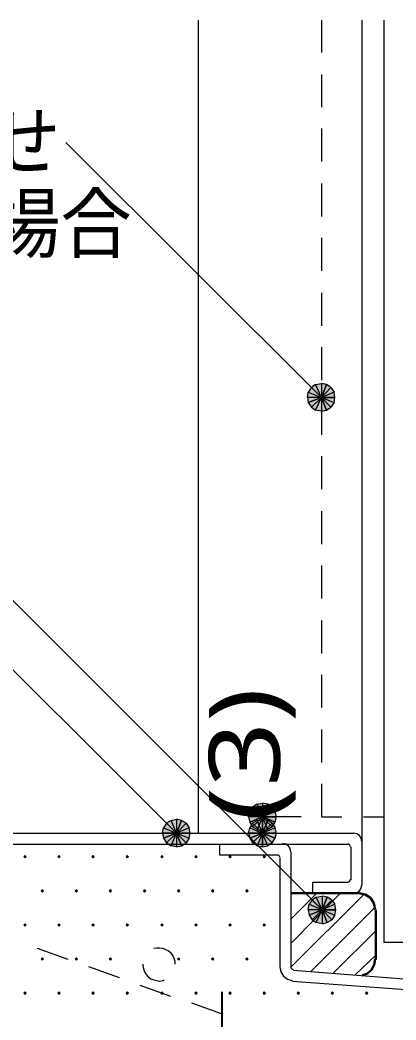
# Model space of a CAD drawing. Header units: millimetres. Extents: x 0 to 420, y 0 to 297.
# Drawn here: x 317.24 to 331, y 184.5 to 221.13 of the extents above; entities that cross this region are included whole.
import ezdxf
from ezdxf.enums import TextEntityAlignment as Align

# ---------------------------------------------------------------- set-up
doc = ezdxf.new("R2010")
doc.units = ezdxf.units.MM
doc.styles.add('kst32b', font='NotoSansJP-Variable.ttf')

msp = doc.modelspace()

# ---------------------------------------------------------------- hatches: boundary and pattern name
h = msp.add_hatch(color=7)
h.paths.add_polyline_path([(328.464, 207.772), (328.274, 207.814), (328.274, 207.306), (328.464, 207.772)])
h.paths.add_polyline_path([(328.274, 207.814), (328.274, 207.306), (328.062, 207.772), (328.274, 207.814)])
h.paths.add_polyline_path([(328.274, 207.306), (328.062, 207.772), (327.914, 207.666), (328.274, 207.306)])
h = msp.add_hatch(color=7)
h.paths.add_polyline_path([(328.761, 207.306), (328.739, 207.497), (328.274, 207.306), (328.761, 207.306)])
h.paths.add_polyline_path([(328.739, 207.497), (328.274, 207.306), (328.612, 207.666), (328.739, 207.497)])
h.paths.add_polyline_path([(328.274, 207.306), (328.612, 207.666), (328.464, 207.772), (328.274, 207.306)])
h = msp.add_hatch(color=7)
h.paths.add_polyline_path([(327.914, 207.666), (327.787, 207.497), (328.274, 207.306), (327.914, 207.666)])
h.paths.add_polyline_path([(327.787, 207.497), (328.274, 207.306), (327.766, 207.306), (327.787, 207.497)])
h.paths.add_polyline_path([(328.274, 207.306), (327.766, 207.306), (327.787, 207.116), (328.274, 207.306)])
for points in [[(327.787, 207.116), (327.914, 206.946), (328.274, 207.306), (327.787, 207.116)], [(326.58, 191.749), (326.623, 191.939), (326.115, 191.939), (326.58, 191.749)], [(322.495, 191.156), (322.601, 190.987), (322.961, 191.347), (322.495, 191.156)], [(326.58, 191.156), (326.623, 191.347), (326.115, 191.347), (326.58, 191.156)], [(317.415, 190.521), (317.394, 190.5), (317.373, 190.479), (317.394, 190.458), (317.415, 190.437), (317.437, 190.458), (317.458, 190.479), (317.437, 190.5), (317.415, 190.521)], [(318.664, 190.521), (318.643, 190.5), (318.622, 190.479), (318.643, 190.458), (318.664, 190.437), (318.685, 190.458), (318.707, 190.479), (318.685, 190.5), (318.664, 190.521)], [(319.913, 190.521), (319.892, 190.5), (319.871, 190.479), (319.892, 190.458), (319.913, 190.437), (319.934, 190.458), (319.955, 190.479), (319.934, 190.5), (319.913, 190.521)], [(321.162, 190.521), (321.141, 190.5), (321.12, 190.479), (321.141, 190.458), (321.162, 190.437), (321.183, 190.458), (321.204, 190.479), (321.183, 190.5), (321.162, 190.521)], [(322.432, 190.521), (322.411, 190.5), (322.389, 190.479), (322.411, 190.458), (322.432, 190.437), (322.453, 190.458), (322.474, 190.479), (322.453, 190.5), (322.432, 190.521)], [(323.681, 190.521), (323.659, 190.5), (323.638, 190.479), (323.659, 190.458), (323.681, 190.437), (323.702, 190.458), (323.723, 190.479), (323.702, 190.5), (323.681, 190.521)], [(324.929, 190.521), (324.908, 190.5), (324.887, 190.479), (324.908, 190.458), (324.929, 190.437), (324.951, 190.458), (324.972, 190.479), (324.951, 190.5), (324.929, 190.521)], [(326.178, 190.521), (326.157, 190.5), (326.136, 190.479), (326.157, 190.458), (326.178, 190.437), (326.2, 190.458), (326.221, 190.479), (326.2, 190.5), (326.178, 190.521)], [(318.05, 189.272), (318.029, 189.251), (318.008, 189.23), (318.029, 189.209), (318.05, 189.188), (318.071, 189.209), (318.093, 189.23), (318.071, 189.251), (318.05, 189.272)], [(319.299, 189.272), (319.278, 189.251), (319.257, 189.23), (319.278, 189.209), (319.299, 189.188), (319.32, 189.209), (319.341, 189.23), (319.32, 189.251), (319.299, 189.272)], [(320.548, 189.272), (320.527, 189.251), (320.506, 189.23), (320.527, 189.209), (320.548, 189.188), (320.569, 189.209), (320.59, 189.23), (320.569, 189.251), (320.548, 189.272)], [(321.797, 189.272), (321.776, 189.251), (321.754, 189.23), (321.776, 189.209), (321.797, 189.188), (321.818, 189.209), (321.839, 189.23), (321.818, 189.251), (321.797, 189.272)], [(323.046, 189.272), (323.025, 189.251), (323.003, 189.23), (323.025, 189.209), (323.046, 189.188), (323.067, 189.209), (323.088, 189.23), (323.067, 189.251), (323.046, 189.272)], [(324.295, 189.272), (324.273, 189.251), (324.252, 189.23), (324.273, 189.209), (324.295, 189.188), (324.316, 189.209), (324.337, 189.23), (324.316, 189.251), (324.295, 189.272)], [(325.543, 189.272), (325.522, 189.251), (325.501, 189.23), (325.522, 189.209), (325.543, 189.188), (325.564, 189.209), (325.586, 189.23), (325.564, 189.251), (325.543, 189.272)], [(327.829, 188.341), (327.935, 188.172), (328.295, 188.531), (327.829, 188.341)], [(317.415, 188.023), (317.394, 188.002), (317.373, 187.981), (317.394, 187.96), (317.415, 187.939), (317.437, 187.96), (317.458, 187.981), (317.437, 188.002), (317.415, 188.023)], [(318.664, 188.023), (318.643, 188.002), (318.622, 187.981), (318.643, 187.96), (318.664, 187.939), (318.685, 187.96), (318.707, 187.981), (318.685, 188.002), (318.664, 188.023)], [(319.913, 188.023), (319.892, 188.002), (319.871, 187.981), (319.892, 187.96), (319.913, 187.939), (319.934, 187.96), (319.955, 187.981), (319.934, 188.002), (319.913, 188.023)], [(321.162, 188.023), (321.141, 188.002), (321.12, 187.981), (321.141, 187.96), (321.162, 187.939), (321.183, 187.96), (321.204, 187.981), (321.183, 188.002), (321.162, 188.023)], [(322.432, 188.023), (322.411, 188.002), (322.389, 187.981), (322.411, 187.96), (322.432, 187.939), (322.453, 187.96), (322.474, 187.981), (322.453, 188.002), (322.432, 188.023)], [(323.681, 188.023), (323.659, 188.002), (323.638, 187.981), (323.659, 187.96), (323.681, 187.939), (323.702, 187.96), (323.723, 187.981), (323.702, 188.002), (323.681, 188.023)], [(324.929, 188.023), (324.908, 188.002), (324.887, 187.981), (324.908, 187.96), (324.929, 187.939), (324.951, 187.96), (324.972, 187.981), (324.951, 188.002), (324.929, 188.023)], [(326.178, 188.023), (326.157, 188.002), (326.136, 187.981), (326.157, 187.96), (326.178, 187.939), (326.2, 187.96), (326.221, 187.981), (326.2, 188.002), (326.178, 188.023)], [(318.05, 186.775), (318.029, 186.754), (318.008, 186.732), (318.029, 186.711), (318.05, 186.69), (318.071, 186.711), (318.093, 186.732), (318.071, 186.754), (318.05, 186.775)], [(319.299, 186.775), (319.278, 186.754), (319.257, 186.732), (319.278, 186.711), (319.299, 186.69), (319.32, 186.711), (319.341, 186.732), (319.32, 186.754), (319.299, 186.775)], [(320.548, 186.775), (320.527, 186.754), (320.506, 186.732), (320.527, 186.711), (320.548, 186.69), (320.569, 186.711), (320.59, 186.732), (320.569, 186.754), (320.548, 186.775)], [(323.046, 186.775), (323.025, 186.754), (323.003, 186.732), (323.025, 186.711), (323.046, 186.69), (323.067, 186.711), (323.088, 186.732), (323.067, 186.754), (323.046, 186.775)], [(324.295, 186.775), (324.273, 186.754), (324.252, 186.732), (324.273, 186.711), (324.295, 186.69), (324.316, 186.711), (324.337, 186.732), (324.316, 186.754), (324.295, 186.775)], [(325.543, 186.775), (325.522, 186.754), (325.501, 186.732), (325.522, 186.711), (325.543, 186.69), (325.564, 186.711), (325.586, 186.732), (325.564, 186.754), (325.543, 186.775)], [(317.415, 185.526), (317.394, 185.505), (317.373, 185.483), (317.394, 185.462), (317.415, 185.441), (317.437, 185.462), (317.458, 185.483), (317.437, 185.505), (317.415, 185.526)], [(318.664, 185.526), (318.643, 185.505), (318.622, 185.483), (318.643, 185.462), (318.664, 185.441), (318.685, 185.462), (318.707, 185.483), (318.685, 185.505), (318.664, 185.526)], [(319.913, 185.526), (319.892, 185.505), (319.871, 185.483), (319.892, 185.462), (319.913, 185.441), (319.934, 185.462), (319.955, 185.483), (319.934, 185.505), (319.913, 185.526)], [(321.162, 185.526), (321.141, 185.505), (321.12, 185.483), (321.141, 185.462), (321.162, 185.441), (321.183, 185.462), (321.204, 185.483), (321.183, 185.505), (321.162, 185.526)], [(322.432, 185.526), (322.411, 185.505), (322.389, 185.483), (322.411, 185.462), (322.432, 185.441), (322.453, 185.462), (322.474, 185.483), (322.453, 185.505), (322.432, 185.526)], [(323.681, 185.526), (323.659, 185.505), (323.638, 185.483), (323.659, 185.462), (323.681, 185.441), (323.702, 185.462), (323.723, 185.483), (323.702, 185.505), (323.681, 185.526)], [(324.929, 185.526), (324.908, 185.505), (324.887, 185.483), (324.908, 185.462), (324.929, 185.441), (324.951, 185.462), (324.972, 185.483), (324.951, 185.505), (324.929, 185.526)], [(326.178, 185.526), (326.157, 185.505), (326.136, 185.483), (326.157, 185.462), (326.178, 185.441), (326.2, 185.462), (326.221, 185.483), (326.2, 185.505), (326.178, 185.526)], [(327.427, 185.526), (327.406, 185.505), (327.385, 185.483), (327.406, 185.462), (327.427, 185.441), (327.448, 185.462), (327.47, 185.483), (327.448, 185.505), (327.427, 185.526)], [(328.676, 185.526), (328.655, 185.505), (328.634, 185.483), (328.655, 185.462), (328.676, 185.441), (328.697, 185.462), (328.718, 185.483), (328.697, 185.505), (328.676, 185.526)], [(329.925, 185.526), (329.904, 185.505), (329.882, 185.483), (329.904, 185.462), (329.925, 185.441), (329.946, 185.462), (329.967, 185.483), (329.946, 185.505), (329.925, 185.526)]]:
    msp.add_hatch(color=7).paths.add_polyline_path(points)
h = msp.add_hatch(color=7)
h.paths.add_polyline_path([(327.914, 206.946), (328.062, 206.841), (328.274, 207.306), (327.914, 206.946)])
h.paths.add_polyline_path([(328.062, 206.841), (328.274, 207.306), (328.274, 206.798), (328.062, 206.841)])
h.paths.add_polyline_path([(328.274, 207.306), (328.274, 206.798), (328.464, 206.841), (328.274, 207.306)])
h = msp.add_hatch(color=7)
h.paths.add_polyline_path([(328.464, 206.841), (328.612, 206.946), (328.274, 207.306), (328.464, 206.841)])
h.paths.add_polyline_path([(328.612, 206.946), (328.274, 207.306), (328.739, 207.116), (328.612, 206.946)])
h.paths.add_polyline_path([(328.274, 207.306), (328.739, 207.116), (328.761, 207.306), (328.274, 207.306)])
h = msp.add_hatch(color=7)
h.paths.add_polyline_path([(326.305, 192.405), (326.115, 192.447), (326.115, 191.939), (326.305, 192.405)])
h.paths.add_polyline_path([(326.115, 192.447), (326.115, 191.939), (325.924, 192.405), (326.115, 192.447)])
h.paths.add_polyline_path([(326.115, 191.939), (325.924, 192.405), (325.755, 192.299), (326.115, 191.939)])
h = msp.add_hatch(color=7)
h.paths.add_polyline_path([(326.623, 191.939), (326.58, 192.13), (326.115, 191.939), (326.623, 191.939)])
h.paths.add_polyline_path([(326.58, 192.13), (326.115, 191.939), (326.475, 192.299), (326.58, 192.13)])
h.paths.add_polyline_path([(326.115, 191.939), (326.475, 192.299), (326.305, 192.405), (326.115, 191.939)])
h = msp.add_hatch(color=7)
h.paths.add_polyline_path([(325.755, 192.299), (325.649, 192.13), (326.115, 191.939), (325.755, 192.299)])
h.paths.add_polyline_path([(325.649, 192.13), (326.115, 191.939), (325.607, 191.939), (325.649, 192.13)])
h.paths.add_polyline_path([(326.115, 191.939), (325.607, 191.939), (325.649, 191.749), (326.115, 191.939)])
h = msp.add_hatch(color=7)
h.paths.add_polyline_path([(325.649, 191.749), (325.755, 191.579), (326.115, 191.939), (325.649, 191.749)])
h.paths.add_polyline_path([(325.755, 191.579), (326.115, 191.939), (325.924, 191.474), (325.755, 191.579)])
h.paths.add_polyline_path([(326.115, 191.939), (325.924, 191.474), (326.115, 191.431), (326.115, 191.939)])
h = msp.add_hatch(color=7)
h.paths.add_polyline_path([(326.115, 191.431), (326.305, 191.474), (326.115, 191.939), (326.115, 191.431)])
h.paths.add_polyline_path([(326.305, 191.474), (326.115, 191.939), (326.475, 191.579), (326.305, 191.474)])
h.paths.add_polyline_path([(326.115, 191.939), (326.475, 191.579), (326.58, 191.749), (326.115, 191.939)])
h = msp.add_hatch(color=7)
h.paths.add_polyline_path([(322.601, 191.706), (322.495, 191.537), (322.961, 191.347), (322.601, 191.706)])
h.paths.add_polyline_path([(322.495, 191.537), (322.961, 191.347), (322.453, 191.347), (322.495, 191.537)])
h.paths.add_polyline_path([(322.961, 191.347), (322.453, 191.347), (322.495, 191.156), (322.961, 191.347)])
h = msp.add_hatch(color=7)
h.paths.add_polyline_path([(323.152, 191.812), (322.961, 191.855), (322.961, 191.347), (323.152, 191.812)])
h.paths.add_polyline_path([(322.961, 191.855), (322.961, 191.347), (322.771, 191.812), (322.961, 191.855)])
h.paths.add_polyline_path([(322.961, 191.347), (322.771, 191.812), (322.601, 191.706), (322.961, 191.347)])
h = msp.add_hatch(color=7)
h.paths.add_polyline_path([(323.469, 191.347), (323.427, 191.537), (322.961, 191.347), (323.469, 191.347)])
h.paths.add_polyline_path([(323.427, 191.537), (322.961, 191.347), (323.321, 191.706), (323.427, 191.537)])
h.paths.add_polyline_path([(322.961, 191.347), (323.321, 191.706), (323.152, 191.812), (322.961, 191.347)])
h = msp.add_hatch(color=7)
h.paths.add_polyline_path([(325.755, 191.706), (325.649, 191.537), (326.115, 191.347), (325.755, 191.706)])
h.paths.add_polyline_path([(325.649, 191.537), (326.115, 191.347), (325.607, 191.347), (325.649, 191.537)])
h.paths.add_polyline_path([(326.115, 191.347), (325.607, 191.347), (325.649, 191.156), (326.115, 191.347)])
h = msp.add_hatch(color=7)
h.paths.add_polyline_path([(326.305, 191.812), (326.115, 191.855), (326.115, 191.347), (326.305, 191.812)])
h.paths.add_polyline_path([(326.115, 191.855), (326.115, 191.347), (325.924, 191.812), (326.115, 191.855)])
h.paths.add_polyline_path([(326.115, 191.347), (325.924, 191.812), (325.755, 191.706), (326.115, 191.347)])
h = msp.add_hatch(color=7)
h.paths.add_polyline_path([(326.623, 191.347), (326.58, 191.537), (326.115, 191.347), (326.623, 191.347)])
h.paths.add_polyline_path([(326.58, 191.537), (326.115, 191.347), (326.475, 191.706), (326.58, 191.537)])
h.paths.add_polyline_path([(326.115, 191.347), (326.475, 191.706), (326.305, 191.812), (326.115, 191.347)])
h = msp.add_hatch(color=7)
h.paths.add_polyline_path([(322.601, 190.987), (322.771, 190.881), (322.961, 191.347), (322.601, 190.987)])
h.paths.add_polyline_path([(322.771, 190.881), (322.961, 191.347), (322.961, 190.839), (322.771, 190.881)])
h.paths.add_polyline_path([(322.961, 191.347), (322.961, 190.839), (323.152, 190.881), (322.961, 191.347)])
h = msp.add_hatch(color=7)
h.paths.add_polyline_path([(323.152, 190.881), (323.321, 190.987), (322.961, 191.347), (323.152, 190.881)])
h.paths.add_polyline_path([(323.321, 190.987), (322.961, 191.347), (323.427, 191.156), (323.321, 190.987)])
h.paths.add_polyline_path([(322.961, 191.347), (323.427, 191.156), (323.469, 191.347), (322.961, 191.347)])
h = msp.add_hatch(color=7)
h.paths.add_polyline_path([(325.649, 191.156), (325.755, 190.987), (326.115, 191.347), (325.649, 191.156)])
h.paths.add_polyline_path([(325.755, 190.987), (326.115, 191.347), (325.924, 190.881), (325.755, 190.987)])
h.paths.add_polyline_path([(326.115, 191.347), (325.924, 190.881), (326.115, 190.839), (326.115, 191.347)])
h = msp.add_hatch(color=7)
h.paths.add_polyline_path([(326.115, 190.839), (326.305, 190.881), (326.115, 191.347), (326.115, 190.839)])
h.paths.add_polyline_path([(326.305, 190.881), (326.115, 191.347), (326.475, 190.987), (326.305, 190.881)])
h.paths.add_polyline_path([(326.115, 191.347), (326.475, 190.987), (326.58, 191.156), (326.115, 191.347)])
h = msp.add_hatch(color=7)
h.paths.add_polyline_path([(328.486, 188.997), (328.295, 189.039), (328.295, 188.531), (328.486, 188.997)])
h.paths.add_polyline_path([(328.295, 189.039), (328.295, 188.531), (328.083, 188.997), (328.295, 189.039)])
h.paths.add_polyline_path([(328.295, 188.531), (328.083, 188.997), (327.935, 188.891), (328.295, 188.531)])
h = msp.add_hatch(color=7)
h.paths.add_polyline_path([(327.935, 188.891), (327.829, 188.743), (328.295, 188.531), (327.935, 188.891)])
h.paths.add_polyline_path([(327.829, 188.743), (328.295, 188.531), (327.787, 188.531), (327.829, 188.743)])
h.paths.add_polyline_path([(328.295, 188.531), (327.787, 188.531), (327.829, 188.341), (328.295, 188.531)])
h = msp.add_hatch(color=7)
h.paths.add_polyline_path([(328.803, 188.531), (328.761, 188.743), (328.295, 188.531), (328.803, 188.531)])
h.paths.add_polyline_path([(328.761, 188.743), (328.295, 188.531), (328.655, 188.891), (328.761, 188.743)])
h.paths.add_polyline_path([(328.295, 188.531), (328.655, 188.891), (328.486, 188.997), (328.295, 188.531)])
h = msp.add_hatch(color=7)
h.paths.add_polyline_path([(327.935, 188.172), (328.083, 188.066), (328.295, 188.531), (327.935, 188.172)])
h.paths.add_polyline_path([(328.083, 188.066), (328.295, 188.531), (328.295, 188.023), (328.083, 188.066)])
h.paths.add_polyline_path([(328.295, 188.531), (328.295, 188.023), (328.486, 188.066), (328.295, 188.531)])
h = msp.add_hatch(color=7)
h.paths.add_polyline_path([(328.486, 188.066), (328.655, 188.172), (328.295, 188.531), (328.486, 188.066)])
h.paths.add_polyline_path([(328.655, 188.172), (328.295, 188.531), (328.761, 188.341), (328.655, 188.172)])
h.paths.add_polyline_path([(328.295, 188.531), (328.761, 188.341), (328.803, 188.531), (328.295, 188.531)])

# ---------------------------------------------------------------- linework, layer by layer
at = {"lineweight": 13}
for points in [[(323.765, 221.128), (323.765, 191.347)], [(328.274, 221.128), (328.274, 219.943)], [(329.755, 221.128), (329.755, 189.442)], [(330.56, 221.128), (330.56, 187.346)], [(328.274, 219.138), (328.274, 217.932)], [(328.274, 217.149), (328.274, 215.942)], [(328.274, 207.306), (318.918, 216.641)], [(328.274, 215.138), (328.274, 213.931)], [(328.274, 213.148), (328.274, 211.942)], [(328.274, 211.137), (328.274, 209.931)], [(328.274, 209.148), (328.274, 207.941)], [(328.274, 207.137), (328.274, 205.93)], [(328.295, 188.531), (311.319, 205.507)], [(328.274, 205.147), (328.274, 203.941)], [(328.274, 203.137), (328.274, 201.93)], [(328.274, 201.147), (328.274, 199.94)], [(322.961, 191.347), (314.304, 199.983)], [(328.274, 199.136), (328.274, 197.929)], [(328.274, 197.146), (328.274, 195.94)], [(328.274, 195.136), (328.274, 193.929)], [(328.274, 193.146), (328.274, 191.939)], [(327.533, 191.939), (326.115, 191.939)], [(326.115, 191.939), (326.115, 191.347)], [(328.274, 191.939), (329.015, 191.939)], [(329.819, 191.939), (330.56, 191.939)], [(316.061, 191.347), (329.459, 191.347)], [(329.755, 191.04), (329.731, 191.159), (329.666, 191.257), (329.568, 191.323), (329.449, 191.347)], [(316.251, 190.945), (329.248, 190.945)], [(324.548, 190.542), (324.548, 190.945)], [(327.152, 190.659), (327.128, 190.778), (327.062, 190.876), (326.965, 190.942), (326.845, 190.966)], [(329.332, 190.849), (329.325, 190.886), (329.304, 190.917), (329.274, 190.937), (329.237, 190.945)], [(329.353, 190.839), (329.353, 189.632)], [(329.755, 191.029), (329.755, 189.442)], [(326.665, 190.542), (324.548, 190.542)], [(326.75, 190.447), (326.742, 190.484), (326.722, 190.514), (326.692, 190.535), (326.655, 190.542)], [(327.152, 190.648), (327.152, 186.436)], [(326.75, 190.437), (326.75, 186.436)], [(327.956, 189.145), (327.956, 189.547), (329.248, 189.547)], [(329.237, 189.547), (329.274, 189.555), (329.304, 189.575), (329.325, 189.606), (329.332, 189.643)], [(329.449, 189.145), (329.568, 189.169), (329.666, 189.235), (329.731, 189.333), (329.755, 189.452)], [(327.152, 189.082), (327.216, 189.145)], [(327.152, 188.193), (328.104, 189.145)], [(327.152, 187.304), (328.972, 189.145)], [(327.152, 186.436), (329.84, 189.103)], [(329.459, 189.145), (327.956, 189.145)], [(327.893, 186.288), (330.242, 188.637)], [(328.718, 186.224), (330.263, 187.77)], [(330.56, 187.346), (334.56, 187.346)], [(317.86, 187.134), (318.982, 186.732)], [(322.919, 186.542), (322.919, 186.648), (322.876, 186.754), (322.834, 186.859), (322.771, 186.944), (322.665, 187.029), (322.58, 187.071), (322.474, 187.113), (322.347, 187.134), (322.241, 187.134), (322.136, 187.113)], [(329.523, 186.161), (330.263, 186.88)], [(319.744, 186.457), (320.866, 186.055)], [(321.733, 186.542), (321.733, 186.478), (321.754, 186.372), (321.797, 186.267), (321.86, 186.161), (321.924, 186.076), (322.03, 186.013), (322.136, 185.97), (322.241, 185.949), (322.347, 185.928), (322.474, 185.949), (322.516, 185.97)], [(326.75, 186.447), (326.785, 186.263), (326.882, 186.109), (327.027, 186), (327.208, 185.951)], [(327.152, 186.447), (327.159, 186.411), (327.177, 186.382), (327.205, 186.361), (327.24, 186.352)], [(327.237, 186.33), (339.873, 185.335)], [(321.628, 185.78), (322.749, 185.378)], [(327.216, 185.928), (339.831, 184.997)], [(323.511, 185.124), (324.633, 184.721)]]:
    msp.add_lwpolyline(points, dxfattribs=at)
at = {"lineweight": 0}
for points in [[(328.274, 207.306), (328.062, 207.772), (327.914, 207.666)], [(328.274, 207.814), (328.274, 207.306), (328.062, 207.772)], [(328.464, 207.772), (328.274, 207.814), (328.274, 207.306)], [(328.274, 207.306), (328.612, 207.666), (328.464, 207.772)], [(327.787, 207.497), (328.274, 207.306), (327.766, 207.306)], [(327.914, 207.666), (327.787, 207.497), (328.274, 207.306)], [(328.739, 207.497), (328.274, 207.306), (328.612, 207.666)], [(328.761, 207.306), (328.739, 207.497), (328.274, 207.306)], [(328.274, 207.306), (327.766, 207.306), (327.787, 207.116)], [(327.787, 207.116), (327.914, 206.946), (328.274, 207.306)], [(327.914, 206.946), (328.062, 206.841), (328.274, 207.306)], [(328.062, 206.841), (328.274, 207.306), (328.274, 206.798)], [(328.274, 207.306), (328.274, 206.798), (328.464, 206.841)], [(328.464, 206.841), (328.612, 206.946), (328.274, 207.306)], [(328.612, 206.946), (328.274, 207.306), (328.739, 207.116)], [(328.274, 207.306), (328.739, 207.116), (328.761, 207.306)], [(326.115, 191.939), (325.924, 192.405), (325.755, 192.299)], [(326.115, 192.447), (326.115, 191.939), (325.924, 192.405)], [(326.305, 192.405), (326.115, 192.447), (326.115, 191.939)], [(326.115, 191.939), (326.475, 192.299), (326.305, 192.405)], [(325.649, 192.13), (326.115, 191.939), (325.607, 191.939)], [(326.115, 191.939), (325.607, 191.939), (325.649, 191.749)], [(325.755, 192.299), (325.649, 192.13), (326.115, 191.939)], [(325.649, 191.749), (325.755, 191.579), (326.115, 191.939)], [(325.755, 191.579), (326.115, 191.939), (325.924, 191.474)], [(326.115, 191.939), (325.924, 191.474), (326.115, 191.431)], [(326.58, 192.13), (326.115, 191.939), (326.475, 192.299)], [(326.623, 191.939), (326.58, 192.13), (326.115, 191.939)], [(326.115, 191.431), (326.305, 191.474), (326.115, 191.939)], [(326.305, 191.474), (326.115, 191.939), (326.475, 191.579)], [(326.115, 191.939), (326.475, 191.579), (326.58, 191.749)], [(326.58, 191.749), (326.623, 191.939), (326.115, 191.939)], [(322.601, 191.706), (322.495, 191.537), (322.961, 191.347)], [(322.961, 191.347), (322.771, 191.812), (322.601, 191.706)], [(322.961, 191.855), (322.961, 191.347), (322.771, 191.812)], [(323.152, 191.812), (322.961, 191.855), (322.961, 191.347)], [(322.961, 191.347), (323.321, 191.706), (323.152, 191.812)], [(323.427, 191.537), (322.961, 191.347), (323.321, 191.706)], [(325.755, 191.706), (325.649, 191.537), (326.115, 191.347)], [(326.115, 191.347), (325.924, 191.812), (325.755, 191.706)], [(326.115, 191.855), (326.115, 191.347), (325.924, 191.812)], [(326.305, 191.812), (326.115, 191.855), (326.115, 191.347)], [(326.115, 191.347), (326.475, 191.706), (326.305, 191.812)], [(326.58, 191.537), (326.115, 191.347), (326.475, 191.706)], [(322.495, 191.537), (322.961, 191.347), (322.453, 191.347)], [(322.961, 191.347), (322.453, 191.347), (322.495, 191.156)], [(322.495, 191.156), (322.601, 190.987), (322.961, 191.347)], [(322.601, 190.987), (322.771, 190.881), (322.961, 191.347)], [(322.771, 190.881), (322.961, 191.347), (322.961, 190.839)], [(323.469, 191.347), (323.427, 191.537), (322.961, 191.347)], [(322.961, 191.347), (322.961, 190.839), (323.152, 190.881)], [(323.152, 190.881), (323.321, 190.987), (322.961, 191.347)], [(323.321, 190.987), (322.961, 191.347), (323.427, 191.156)], [(322.961, 191.347), (323.427, 191.156), (323.469, 191.347)], [(325.649, 191.537), (326.115, 191.347), (325.607, 191.347)], [(326.115, 191.347), (325.607, 191.347), (325.649, 191.156)], [(325.649, 191.156), (325.755, 190.987), (326.115, 191.347)], [(325.755, 190.987), (326.115, 191.347), (325.924, 190.881)], [(326.115, 191.347), (325.924, 190.881), (326.115, 190.839)], [(326.623, 191.347), (326.58, 191.537), (326.115, 191.347)], [(326.115, 190.839), (326.305, 190.881), (326.115, 191.347)], [(326.305, 190.881), (326.115, 191.347), (326.475, 190.987)], [(326.115, 191.347), (326.475, 190.987), (326.58, 191.156)], [(326.58, 191.156), (326.623, 191.347), (326.115, 191.347)], [(317.415, 190.521), (317.394, 190.5), (317.373, 190.479), (317.394, 190.458), (317.415, 190.437), (317.437, 190.458), (317.458, 190.479), (317.437, 190.5)], [(318.664, 190.521), (318.643, 190.5), (318.622, 190.479), (318.643, 190.458), (318.664, 190.437), (318.685, 190.458), (318.707, 190.479), (318.685, 190.5)], [(319.913, 190.521), (319.892, 190.5), (319.871, 190.479), (319.892, 190.458), (319.913, 190.437), (319.934, 190.458), (319.955, 190.479), (319.934, 190.5)], [(321.162, 190.521), (321.141, 190.5), (321.12, 190.479), (321.141, 190.458), (321.162, 190.437), (321.183, 190.458), (321.204, 190.479), (321.183, 190.5)], [(322.432, 190.521), (322.411, 190.5), (322.389, 190.479), (322.411, 190.458), (322.432, 190.437), (322.453, 190.458), (322.474, 190.479), (322.453, 190.5)], [(323.681, 190.521), (323.659, 190.5), (323.638, 190.479), (323.659, 190.458), (323.681, 190.437), (323.702, 190.458), (323.723, 190.479), (323.702, 190.5)], [(324.929, 190.521), (324.908, 190.5), (324.887, 190.479), (324.908, 190.458), (324.929, 190.437), (324.951, 190.458), (324.972, 190.479), (324.951, 190.5)], [(326.178, 190.521), (326.157, 190.5), (326.136, 190.479), (326.157, 190.458), (326.178, 190.437), (326.2, 190.458), (326.221, 190.479), (326.2, 190.5)], [(318.05, 189.272), (318.029, 189.251), (318.008, 189.23), (318.029, 189.209), (318.05, 189.188), (318.071, 189.209), (318.093, 189.23), (318.071, 189.251)], [(319.299, 189.272), (319.278, 189.251), (319.257, 189.23), (319.278, 189.209), (319.299, 189.188), (319.32, 189.209), (319.341, 189.23), (319.32, 189.251)], [(320.548, 189.272), (320.527, 189.251), (320.506, 189.23), (320.527, 189.209), (320.548, 189.188), (320.569, 189.209), (320.59, 189.23), (320.569, 189.251)], [(321.797, 189.272), (321.776, 189.251), (321.754, 189.23), (321.776, 189.209), (321.797, 189.188), (321.818, 189.209), (321.839, 189.23), (321.818, 189.251)], [(323.046, 189.272), (323.025, 189.251), (323.003, 189.23), (323.025, 189.209), (323.046, 189.188), (323.067, 189.209), (323.088, 189.23), (323.067, 189.251)], [(324.295, 189.272), (324.273, 189.251), (324.252, 189.23), (324.273, 189.209), (324.295, 189.188), (324.316, 189.209), (324.337, 189.23), (324.316, 189.251)], [(325.543, 189.272), (325.522, 189.251), (325.501, 189.23), (325.522, 189.209), (325.543, 189.188), (325.564, 189.209), (325.586, 189.23), (325.564, 189.251)], [(328.295, 189.039), (328.295, 188.531), (328.083, 188.997)], [(328.486, 188.997), (328.295, 189.039), (328.295, 188.531)], [(327.829, 188.743), (328.295, 188.531), (327.787, 188.531)], [(327.935, 188.891), (327.829, 188.743), (328.295, 188.531)], [(328.295, 188.531), (328.083, 188.997), (327.935, 188.891)], [(328.295, 188.531), (328.655, 188.891), (328.486, 188.997)], [(328.761, 188.743), (328.295, 188.531), (328.655, 188.891)], [(328.803, 188.531), (328.761, 188.743), (328.295, 188.531)], [(328.295, 188.531), (327.787, 188.531), (327.829, 188.341)], [(327.829, 188.341), (327.935, 188.172), (328.295, 188.531)], [(327.935, 188.172), (328.083, 188.066), (328.295, 188.531)], [(328.083, 188.066), (328.295, 188.531), (328.295, 188.023)], [(328.295, 188.531), (328.295, 188.023), (328.486, 188.066)], [(328.486, 188.066), (328.655, 188.172), (328.295, 188.531)], [(328.655, 188.172), (328.295, 188.531), (328.761, 188.341)], [(328.295, 188.531), (328.761, 188.341), (328.803, 188.531)], [(317.415, 188.023), (317.394, 188.002), (317.373, 187.981), (317.394, 187.96), (317.415, 187.939), (317.437, 187.96), (317.458, 187.981), (317.437, 188.002)], [(318.664, 188.023), (318.643, 188.002), (318.622, 187.981), (318.643, 187.96), (318.664, 187.939), (318.685, 187.96), (318.707, 187.981), (318.685, 188.002)], [(319.913, 188.023), (319.892, 188.002), (319.871, 187.981), (319.892, 187.96), (319.913, 187.939), (319.934, 187.96), (319.955, 187.981), (319.934, 188.002)], [(321.162, 188.023), (321.141, 188.002), (321.12, 187.981), (321.141, 187.96), (321.162, 187.939), (321.183, 187.96), (321.204, 187.981), (321.183, 188.002)], [(322.432, 188.023), (322.411, 188.002), (322.389, 187.981), (322.411, 187.96), (322.432, 187.939), (322.453, 187.96), (322.474, 187.981), (322.453, 188.002)], [(323.681, 188.023), (323.659, 188.002), (323.638, 187.981), (323.659, 187.96), (323.681, 187.939), (323.702, 187.96), (323.723, 187.981), (323.702, 188.002)], [(324.929, 188.023), (324.908, 188.002), (324.887, 187.981), (324.908, 187.96), (324.929, 187.939), (324.951, 187.96), (324.972, 187.981), (324.951, 188.002)], [(326.178, 188.023), (326.157, 188.002), (326.136, 187.981), (326.157, 187.96), (326.178, 187.939), (326.2, 187.96), (326.221, 187.981), (326.2, 188.002)], [(318.05, 186.775), (318.029, 186.754), (318.008, 186.732), (318.029, 186.711), (318.05, 186.69), (318.071, 186.711), (318.093, 186.732), (318.071, 186.754)], [(319.299, 186.775), (319.278, 186.754), (319.257, 186.732), (319.278, 186.711), (319.299, 186.69), (319.32, 186.711), (319.341, 186.732), (319.32, 186.754)], [(320.548, 186.775), (320.527, 186.754), (320.506, 186.732), (320.527, 186.711), (320.548, 186.69), (320.569, 186.711), (320.59, 186.732), (320.569, 186.754)], [(323.046, 186.775), (323.025, 186.754), (323.003, 186.732), (323.025, 186.711), (323.046, 186.69), (323.067, 186.711), (323.088, 186.732), (323.067, 186.754)], [(324.295, 186.775), (324.273, 186.754), (324.252, 186.732), (324.273, 186.711), (324.295, 186.69), (324.316, 186.711), (324.337, 186.732), (324.316, 186.754)], [(325.543, 186.775), (325.522, 186.754), (325.501, 186.732), (325.522, 186.711), (325.543, 186.69), (325.564, 186.711), (325.586, 186.732), (325.564, 186.754)], [(317.415, 185.526), (317.394, 185.505), (317.373, 185.483), (317.394, 185.462), (317.415, 185.441), (317.437, 185.462), (317.458, 185.483), (317.437, 185.505)], [(318.664, 185.526), (318.643, 185.505), (318.622, 185.483), (318.643, 185.462), (318.664, 185.441), (318.685, 185.462), (318.707, 185.483), (318.685, 185.505)], [(319.913, 185.526), (319.892, 185.505), (319.871, 185.483), (319.892, 185.462), (319.913, 185.441), (319.934, 185.462), (319.955, 185.483), (319.934, 185.505)], [(321.162, 185.526), (321.141, 185.505), (321.12, 185.483), (321.141, 185.462), (321.162, 185.441), (321.183, 185.462), (321.204, 185.483), (321.183, 185.505)], [(322.432, 185.526), (322.411, 185.505), (322.389, 185.483), (322.411, 185.462), (322.432, 185.441), (322.453, 185.462), (322.474, 185.483), (322.453, 185.505)], [(323.681, 185.526), (323.659, 185.505), (323.638, 185.483), (323.659, 185.462), (323.681, 185.441), (323.702, 185.462), (323.723, 185.483), (323.702, 185.505)], [(324.929, 185.526), (324.908, 185.505), (324.887, 185.483), (324.908, 185.462), (324.929, 185.441), (324.951, 185.462), (324.972, 185.483), (324.951, 185.505)], [(326.178, 185.526), (326.157, 185.505), (326.136, 185.483), (326.157, 185.462), (326.178, 185.441), (326.2, 185.462), (326.221, 185.483), (326.2, 185.505)], [(327.427, 185.526), (327.406, 185.505), (327.385, 185.483), (327.406, 185.462), (327.427, 185.441), (327.448, 185.462), (327.47, 185.483), (327.448, 185.505)], [(328.676, 185.526), (328.655, 185.505), (328.634, 185.483), (328.655, 185.462), (328.676, 185.441), (328.697, 185.462), (328.718, 185.483), (328.697, 185.505)], [(329.925, 185.526), (329.904, 185.505), (329.882, 185.483), (329.904, 185.462), (329.925, 185.441), (329.946, 185.462), (329.967, 185.483), (329.946, 185.505)]]:
    msp.add_lwpolyline(points, close=True, dxfattribs=at)
at = {"lineweight": 30}
for points in [[(329.65, 189.145), (327.152, 189.145)], [(330.242, 188.542), (330.195, 188.777), (330.066, 188.969), (329.874, 189.098), (329.639, 189.145)], [(330.263, 186.711), (330.263, 188.531)], [(329.763, 186.131), (329.956, 186.208), (330.107, 186.342), (330.207, 186.517), (330.242, 186.722)]]:
    msp.add_lwpolyline(points, dxfattribs=at)
at = {"lineweight": 25}
msp.add_lwpolyline([(324.633, 179.028), (324.633, 185.526)], dxfattribs=at)

# ---------------------------------------------------------------- texts
at = {"style": 'kst32b'}
for s, height, p, p2 in [('扉の召合わせ', 2.0791, (303.128, 215.646), (318.721, 215.646)), ('両開き戸の場合', 2.0791, (303.128, 212.64), (321.32, 212.64)), ('(3)', 2.5989, (326.75, 191.791), (326.75, 196.664))]:
    msp.add_text(s, height=height, dxfattribs=at).set_placement(p, p2, align=Align.FIT)

doc.saveas('drawing.dxf')
